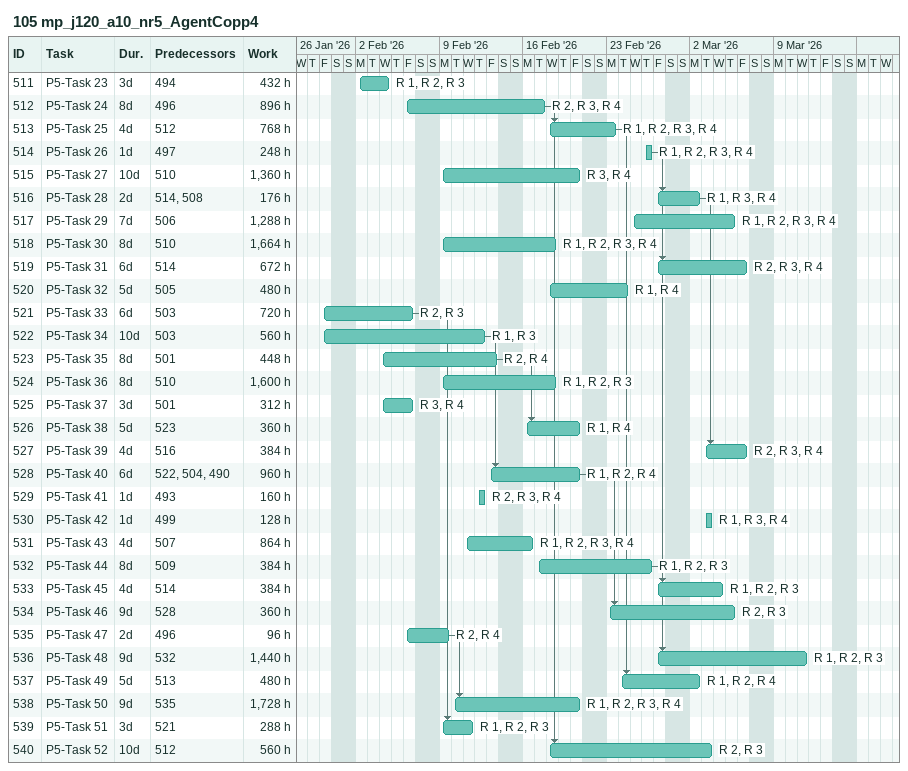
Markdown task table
105 mp_j120_a10_nr5_AgentCopp4

| ID | Task | Duration | Start | Finish | Predecessors | Resources | Work (h) |
|---|---|---|---|---|---|---|---|
| 511 | P5-Task 23 | 3d | 2026-02-02 | 2026-02-04 | 494 | R 1, R 2, R 3 | 432 |
| 512 | P5-Task 24 | 8d | 2026-02-06 | 2026-02-17 | 496 | R 2, R 3, R 4 | 896 |
| 513 | P5-Task 25 | 4d | 2026-02-18 | 2026-02-23 | 512 | R 1, R 2, R 3, R 4 | 768 |
| 514 | P5-Task 26 | 1d | 2026-02-26 | 2026-02-26 | 497 | R 1, R 2, R 3, R 4 | 248 |
| 515 | P5-Task 27 | 10d | 2026-02-09 | 2026-02-20 | 510 | R 3, R 4 | 1360 |
| 516 | P5-Task 28 | 2d | 2026-02-27 | 2026-03-02 | 514, 508 | R 1, R 3, R 4 | 176 |
| 517 | P5-Task 29 | 7d | 2026-02-25 | 2026-03-05 | 506 | R 1, R 2, R 3, R 4 | 1288 |
| 518 | P5-Task 30 | 8d | 2026-02-09 | 2026-02-18 | 510 | R 1, R 2, R 3, R 4 | 1664 |
| 519 | P5-Task 31 | 6d | 2026-02-27 | 2026-03-06 | 514 | R 2, R 3, R 4 | 672 |
| 520 | P5-Task 32 | 5d | 2026-02-18 | 2026-02-24 | 505 | R 1, R 4 | 480 |
| 521 | P5-Task 33 | 6d | 2026-01-30 | 2026-02-06 | 503 | R 2, R 3 | 720 |
| 522 | P5-Task 34 | 10d | 2026-01-30 | 2026-02-12 | 503 | R 1, R 3 | 560 |
| 523 | P5-Task 35 | 8d | 2026-02-04 | 2026-02-13 | 501 | R 2, R 4 | 448 |
| 524 | P5-Task 36 | 8d | 2026-02-09 | 2026-02-18 | 510 | R 1, R 2, R 3 | 1600 |
| 525 | P5-Task 37 | 3d | 2026-02-04 | 2026-02-06 | 501 | R 3, R 4 | 312 |
| 526 | P5-Task 38 | 5d | 2026-02-16 | 2026-02-20 | 523 | R 1, R 4 | 360 |
| 527 | P5-Task 39 | 4d | 2026-03-03 | 2026-03-06 | 516 | R 2, R 3, R 4 | 384 |
| 528 | P5-Task 40 | 6d | 2026-02-13 | 2026-02-20 | 522, 504, 490 | R 1, R 2, R 4 | 960 |
| 529 | P5-Task 41 | 1d | 2026-02-12 | 2026-02-12 | 493 | R 2, R 3, R 4 | 160 |
| 530 | P5-Task 42 | 1d | 2026-03-03 | 2026-03-03 | 499 | R 1, R 3, R 4 | 128 |
| 531 | P5-Task 43 | 4d | 2026-02-11 | 2026-02-16 | 507 | R 1, R 2, R 3, R 4 | 864 |
| 532 | P5-Task 44 | 8d | 2026-02-17 | 2026-02-26 | 509 | R 1, R 2, R 3 | 384 |
| 533 | P5-Task 45 | 4d | 2026-02-27 | 2026-03-04 | 514 | R 1, R 2, R 3 | 384 |
| 534 | P5-Task 46 | 9d | 2026-02-23 | 2026-03-05 | 528 | R 2, R 3 | 360 |
| 535 | P5-Task 47 | 2d | 2026-02-06 | 2026-02-09 | 496 | R 2, R 4 | 96 |
| 536 | P5-Task 48 | 9d | 2026-02-27 | 2026-03-11 | 532 | R 1, R 2, R 3 | 1440 |
| 537 | P5-Task 49 | 5d | 2026-02-24 | 2026-03-02 | 513 | R 1, R 2, R 4 | 480 |
| 538 | P5-Task 50 | 9d | 2026-02-10 | 2026-02-20 | 535 | R 1, R 2, R 3, R 4 | 1728 |
| 539 | P5-Task 51 | 3d | 2026-02-09 | 2026-02-11 | 521 | R 1, R 2, R 3 | 288 |
| 540 | P5-Task 52 | 10d | 2026-02-18 | 2026-03-03 | 512 | R 2, R 3 | 560 |
